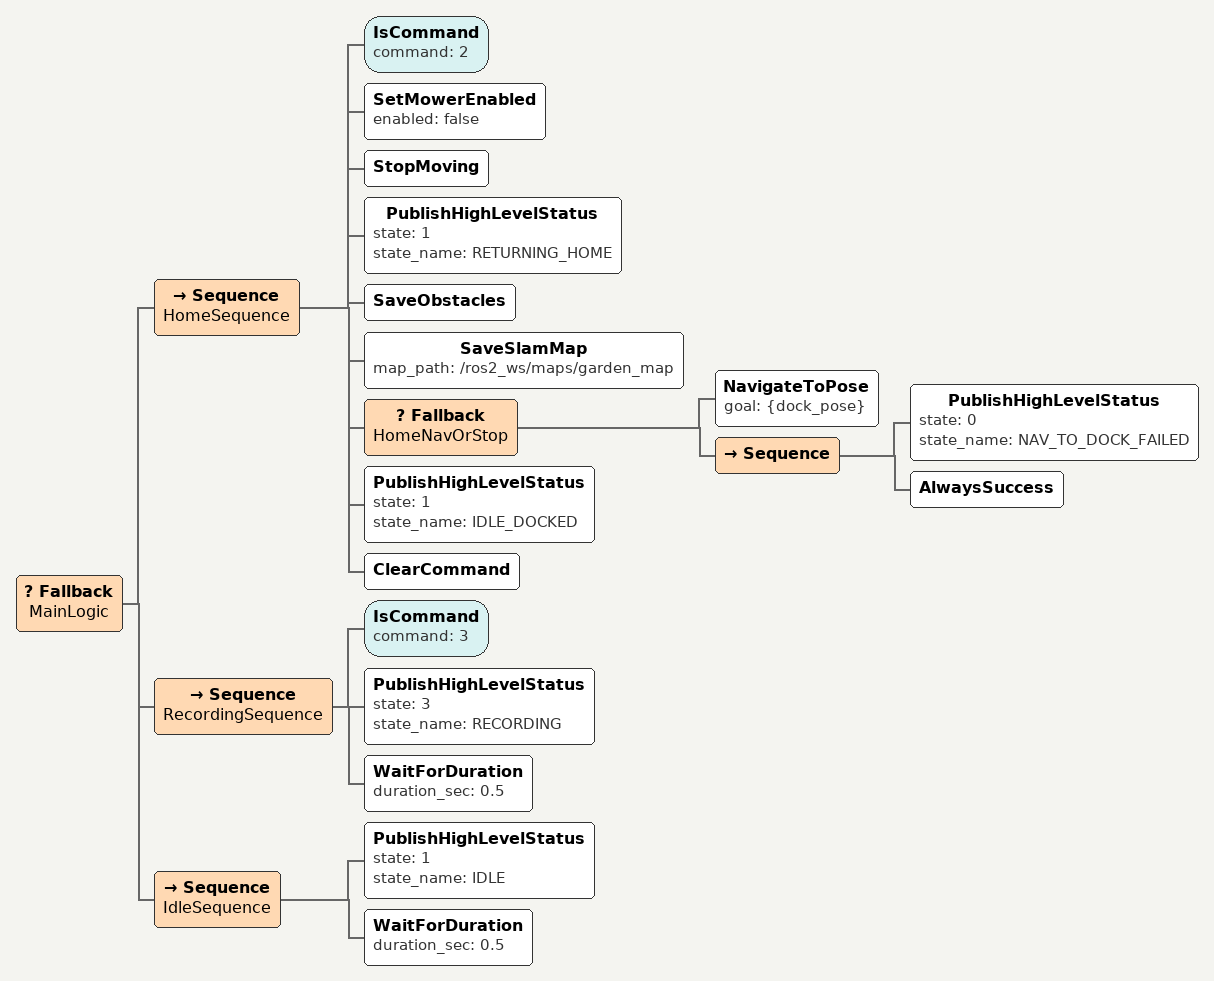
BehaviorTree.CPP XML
<Fallback name="MainLogic">

  <!-- ============================================================
       c. Home (COMMAND_HOME = 2)
       ============================================================ -->
  <Sequence name="HomeSequence">
    <IsCommand command="2"/>
    <SetMowerEnabled enabled="false"/>
    <StopMoving/>
    <PublishHighLevelStatus state="1" state_name="RETURNING_HOME"/>
    <SaveObstacles/>
    <SaveSlamMap map_path="/ros2_ws/maps/garden_map"/>
    <Fallback name="HomeNavOrStop">
      <NavigateToPose goal="{dock_pose}"/>
      <Sequence>
        <PublishHighLevelStatus state="0" state_name="NAV_TO_DOCK_FAILED"/>
        <AlwaysSuccess/>
      </Sequence>
    </Fallback>
    <PublishHighLevelStatus state="1" state_name="IDLE_DOCKED"/>
    <ClearCommand/>
  </Sequence>

  <!-- ============================================================
       d. Recording (COMMAND_S1 = 3)
       ============================================================ -->
  <Sequence name="RecordingSequence">
    <IsCommand command="3"/>
    <PublishHighLevelStatus state="3" state_name="RECORDING"/>
    <WaitForDuration duration_sec="0.5"/>
  </Sequence>

  <!-- ============================================================
       e. Idle default
       ============================================================ -->
  <Sequence name="IdleSequence">
    <PublishHighLevelStatus state="1" state_name="IDLE"/>
    <WaitForDuration duration_sec="0.5"/>
  </Sequence>

</Fallback>
